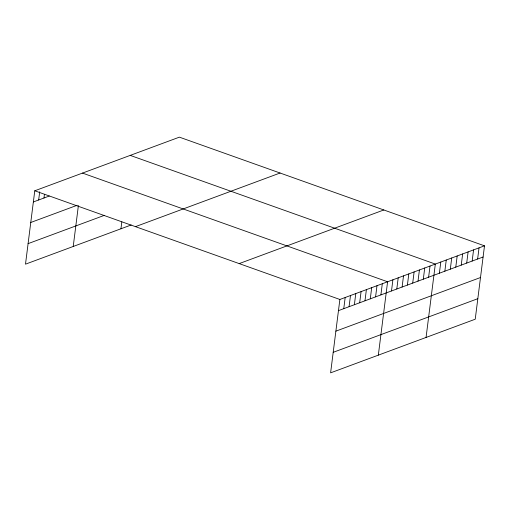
<?xml version="1.0" encoding="UTF-8"?>
<svg xmlns="http://www.w3.org/2000/svg" width="510" height="510" viewBox="0 0 510 510"><rect width="100%" height="100%" fill="white"/><g stroke="black" fill="none" stroke-linecap="round" stroke-linejoin="round"><path stroke-width="0.76" d="M484.5 245.833L339.877 299.466L330.608 372.848L475.231 319.215L484.5 245.833L179.392 137.152L34.769 190.785L25.5 264.167L131.197 224.974M38.664 199.984L39.697 191.798M43.968 198.02L44.434 194.297M73.223 246.47L78.393 205.568M120.953 228.773L121.814 221.926M343.772 308.665L345.181 297.496M349.069 306.701L350.485 295.532M354.373 304.731L355.789 293.562M359.678 302.768L361.086 291.599M364.981 300.798L366.39 289.629M370.286 298.834L371.694 287.666M375.583 296.865L376.998 285.696M380.887 294.901L382.302 283.732M378.331 355.151L387.6 281.769L82.499 173.088M391.495 290.968L392.904 279.799M396.799 289.004L398.208 277.835M402.103 287.034L403.512 275.865M407.401 285.071L408.816 273.902M412.705 283.101L414.12 271.932M418.009 281.137L419.418 269.969M423.313 279.168L424.722 267.999M428.617 277.204L430.026 266.035M426.06 337.454L435.33 264.065L130.222 155.384M439.378 273.207L440.793 262.038M444.847 271.186L446.256 260.017M450.311 269.159L451.72 257.99M455.774 267.132L457.183 255.963M461.238 265.104L462.647 253.935M466.701 263.077L468.11 251.908M472.164 261.05L473.573 249.887M477.628 259.029L479.037 247.86M33.36 201.954L49.266 196.05M30.766 222.481L77.163 205.275M28.095 243.64L104.32 215.367M135.456 226.65L280.079 173.017M239.19 263.6L383.813 209.967M338.468 310.635L483.091 257.002M335.873 331.162L480.496 277.529M333.202 352.321L477.825 298.688M34.769 190.785L339.877 299.466"/></g></svg>
